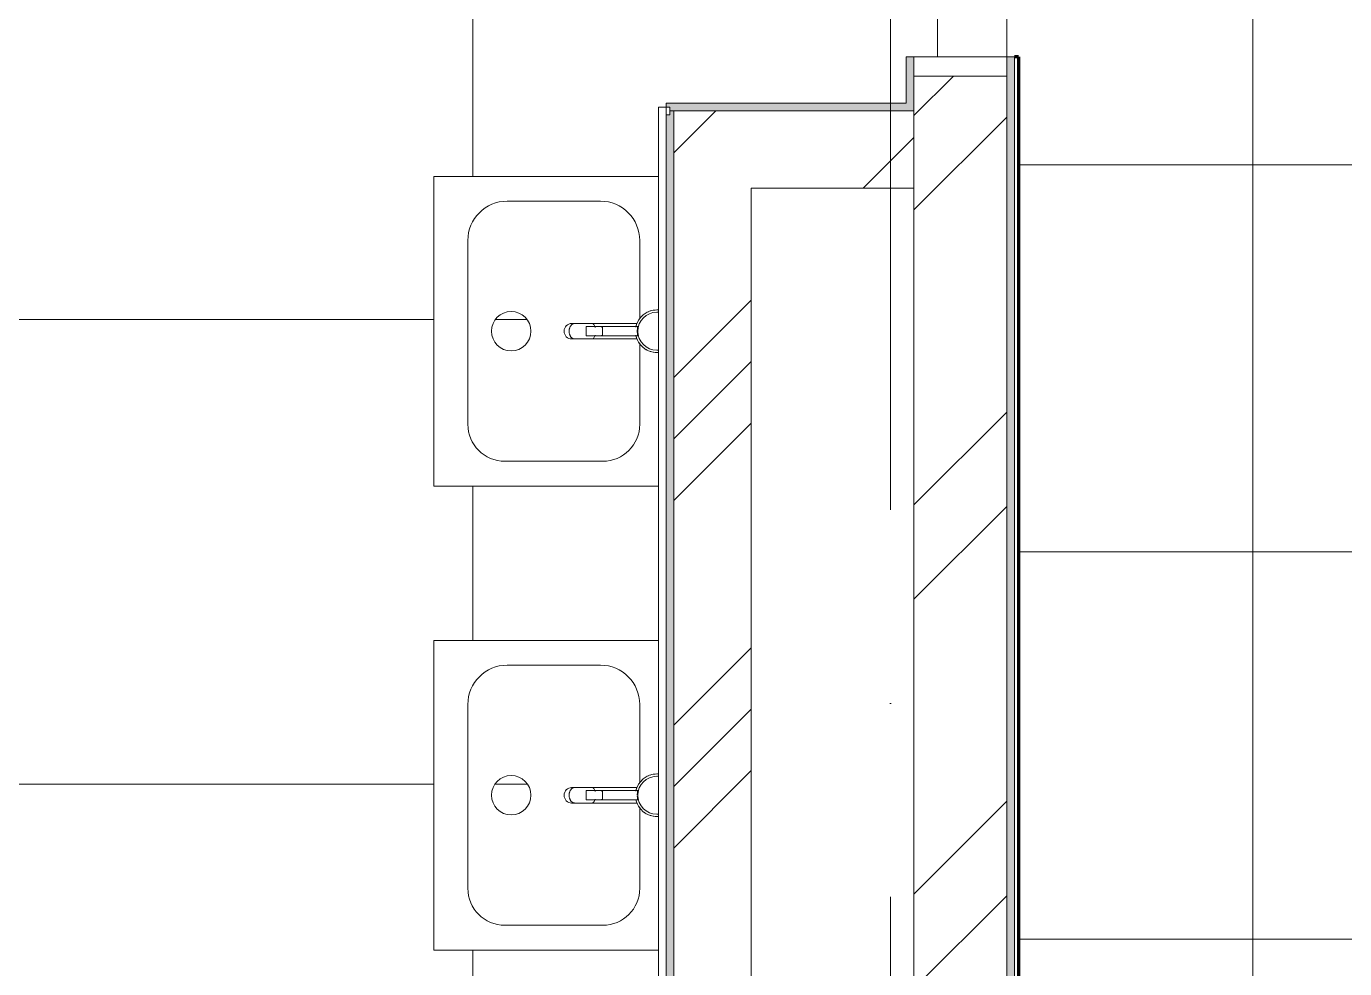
# Model space of a CAD drawing. Header units: millimetres. Extents: x 97 to 215964, y -4577 to 60645.
# Drawn here: x 79932 to 81634, y 55837 to 57054 of the extents above; entities that cross this region are included whole.
import ezdxf

# ---------------------------------------------------------------- set-up
doc = ezdxf.new("R2010")
doc.units = ezdxf.units.MM
doc.linetypes.add('ADSK_Линия сетки', pattern=[2500, 2000, -250, 0, -250])
for name, color, linetype, lineweight in [('A-FLOR-____-OTLN', 192, 'Continuous', 9), ('A-FLOR-____-PATT', 8, 'Continuous', 9), ('A-WALL-____-MCUT', 113, 'Continuous', 9), ('A-WALL-____-PATT', 111, 'Continuous', 9), ('A-WALL-FNSH-MCUT', 113, 'Continuous', 9), ('I-WALL-____-OTLN', 2, 'Continuous', 9), ('P-SANR-FIXT-OTLN', 6, 'Continuous', 9), ('S-COLS-____-MCUT', 52, 'Continuous', 9), ('S-COLS-____-OTLN', 52, 'Continuous', 9), ('S-GRID-____-OTLN', 1, 'Continuous', 9)]:
    doc.layers.add(name, color=color, linetype=linetype, lineweight=lineweight)
pattern_1 = [(45, (0, 0), (-224.5064, 224.5064), []), (45, (79.38, 0), (0, 449.0128), []), (45, (-79.38, 0), (0, 449.0128), [])]

# ---------------------------------------------------------------- blocks, each defined once
blk = doc.blocks.new('0083_СОШ675_АР_R22_rvt-1-О_АИ_ПП_8_400_Целиком')
at = {"layer": 'A-WALL-____-PATT', "lineweight": 5}
h = blk.add_hatch(dxfattribs=at)
h.set_pattern_fill('FP_7', color=10, style=0, pattern_type=2)
h.set_pattern_definition([(45, (0, 0), (-251.4472, 251.4472), []), (45, (0, 381), (-251.4472, 251.4472), [])])
h.paths.add_polyline_path([(22280, 54675), (22400, 54675), (22400, 56990), (22280, 56990), (22280, 54795)])
h.paths.add_polyline_path([(22400, 58090), (22400, 58375), (22280, 58375), (22280, 58090)])
h = blk.add_hatch(dxfattribs=at)
h.set_pattern_fill('FP_11', color=10, style=0, pattern_type=2)
h.set_pattern_definition(pattern_1)
h.paths.add_polyline_path([(22280, 56845), (22280, 56945), (21970, 56945), (21970, 56845), (22117.4, 56845)])
h = blk.add_hatch(dxfattribs=at)
h.set_pattern_fill('FP_11', color=10, style=0, pattern_type=2)
h.set_pattern_definition(pattern_1)
h.paths.add_polyline_path([(22070, 55295), (22070, 56845), (21970, 56845), (21970, 55295), (21980, 55295)])
at = {"layer": 'A-WALL-____-MCUT', "color": 50, "lineweight": 13}
for p, q in [((22280, 56990), (22280, 54795)), ((22400, 56990), (22280, 56990)), ((22400, 54675), (22400, 56990)), ((22280, 56945), (21970, 56945)), ((21970, 56945), (21970, 56845)), ((22280, 56845), (22280, 56945)), ((21970, 56845), (21970, 55295)), ((22070, 55295), (22070, 56845)), ((22070, 56845), (22280, 56845))]:
    blk.add_line(p, q, dxfattribs=at)
blk = doc.blocks.new('ВК_Рукомойник_ТТМ_РК-01_R20 - Рукомойник ТТМ РК-01 _групповой ум__-5869375-О_АИ_ПП_8_400_Целиком')
at = {"layer": 'P-SANR-FIXT-OTLN', "color": 170, "lineweight": 18}
for p, q in [((21950, 56860.4), (21660, 56860.4)), ((21660, 56860.4), (21660, 56460.4)), ((21754.8, 56828.4), (21875.2, 56828.4)), ((21704, 56540.2), (21704, 56777.6)), ((21926, 56777.6), (21926, 56676.3)), ((21926, 56644.5), (21926, 56540.2)), ((21878.2, 56492.4), (21751.8, 56492.4)), ((21660, 56460.4), (21950, 56460.4))]:
    blk.add_line(p, q, dxfattribs=at)
for centre, radius, start, end in [((21754.8, 56777.6), 50.8, 90, 180), ((21875.2, 56777.6), 50.8, 0, 90), ((21760, 56660.4), 25.4, 90, 270), ((21760, 56660.4), 25.4, 270, 90), ((21751.8, 56540.2), 47.8, 180, 270), ((21878.2, 56540.2), 47.8, 270, 0)]:
    blk.add_arc(centre, radius, start, end, dxfattribs=at)
blk = doc.blocks.new('xxx_Смеситель_Для рукомойника_R20 - Однорукояточный-3466164-О_АИ_ПП_8_400_Целиком')
at = {"layer": 'P-SANR-FIXT-OTLN', "color": 170, "lineweight": 18}
for p, q in [((21841.9, 56670.4), (21838, 56670.4)), ((21864.6, 56670.4), (21841.9, 56670.4)), ((21877.7, 56666.4), (21857, 56666.4)), ((21857, 56665.4), (21857, 56666.4)), ((21857, 56666.4), (21857, 56665.4)), ((21857, 56655.4), (21857, 56665.4)), ((21922.8, 56670.4), (21864.6, 56670.4)), ((21923.4, 56666.4), (21877.7, 56666.4)), ((21877.8, 56665.4), (21877.8, 56655.4)), ((21838, 56650.4), (21841.9, 56650.4)), ((21841.9, 56650.4), (21864.6, 56650.4)), ((21857, 56655.4), (21857, 56654.4)), ((21857, 56654.4), (21857, 56655.4)), ((21857, 56654.4), (21877.7, 56654.4)), ((21864.6, 56650.4), (21922.8, 56650.4)), ((21877.7, 56654.4), (21923.4, 56654.4))]:
    blk.add_line(p, q, dxfattribs=at)
for radius, start, end in [(27.5, 90, 168.9224), (27.5, 135, 168.0233), (24.5, 90, 270), (27.5, 113.3122, 126.6881), (27.5, 90, 108.0231), (27.5, 85.7851, 90), (27.5, 85.7472, 90), (24.5, 85.0003, 90), (24.5, 165, 169.7702), (24.5, 165, 169.7702), (27.5, 191.0769, 270), (27.5, 191.9774, 225), (24.5, 190.2298, 195), (24.5, 190.2298, 195), (27.5, 233.3128, 246.6887), (27.5, 251.9777, 270), (24.5, 270, 274.9997), (27.5, 270, 274.2149), (27.5, 270, 274.253)]:
    blk.add_arc((21948, 56660.4), radius, start, end, dxfattribs=at)
for start_param, end_param in [(0, 1.570796), (1.570796, 3.141593)]:
    blk.add_ellipse((21838, 56660.4), major_axis=(0, 10), ratio=0.965926, start_param=start_param, end_param=end_param, dxfattribs=at)
for points, knots in [([(21834.8, 56660.4), (21834.8, 56661.3), (21834.9, 56662.6), (21835.3, 56664.2), (21835.7, 56665.4), (21836.2, 56666.3), (21836.6, 56667), (21837, 56667.6), (21837.6, 56668.4), (21838.2, 56669), (21838.8, 56669.4), (21839.2, 56669.7), (21839.6, 56669.9), (21840.1, 56670.1), (21840.5, 56670.2), (21841, 56670.3), (21841.4, 56670.4), (21841.7, 56670.4), (21841.9, 56670.4)], [0, 0, 0, 0, 0.0833333, 0.125, 0.1666667, 0.2083333, 0.2291667, 0.25, 0.2916667, 0.3333333, 0.3541667, 0.375, 0.3958333, 0.4166667, 0.4375, 0.4583333, 0.4791667, 0.5, 0.5, 0.5, 0.5]), ([(21841.9, 56650.4), (21841.7, 56650.4), (21841.4, 56650.4), (21841, 56650.5), (21840.5, 56650.6), (21840.1, 56650.7), (21839.6, 56650.9), (21839.2, 56651.2), (21838.8, 56651.4), (21838.3, 56651.7), (21837.9, 56652.1), (21837.4, 56652.6), (21837, 56653.2), (21836.6, 56653.8), (21836.2, 56654.5), (21835.7, 56655.4), (21835.3, 56656.6), (21834.9, 56658.2), (21834.8, 56659.5), (21834.8, 56660.4)], [0.5, 0.5, 0.5, 0.5, 0.5208333, 0.5416667, 0.5625, 0.5833333, 0.6041667, 0.625, 0.6458333, 0.6666667, 0.6875, 0.7083333, 0.75, 0.7708333, 0.7916667, 0.8333333, 0.875, 0.9166667, 1, 1, 1, 1]), ([(21868.3, 56665.4), (21867.9, 56666.9), (21867.1, 56668.8), (21865.7, 56670.2), (21865, 56670.4), (21864.6, 56670.4)], [0.1666667, 0.1666667, 0.1666667, 0.1666667, 0.3333333, 0.4166667, 0.5, 0.5, 0.5, 0.5]), ([(21877.3, 56666.4), (21877.3, 56666.4), (21877.3, 56666.4), (21877.3, 56666.3), (21877.2, 56666.1), (21877.2, 56665.8), (21877.2, 56665.6), (21877.2, 56665.4)], [0, 0, 0, 0, 0.166667, 0.333333, 0.5, 0.666667, 1, 1, 1, 1]), ([(21924.4, 56667.1), (21924.4, 56667), (21924.4, 56666.9), (21924.3, 56666.5), (21924.1, 56665.9), (21924, 56665.3), (21923.9, 56664.9)], [0.77430556, 0.77430556, 0.77430556, 0.77430556, 0.78298611, 0.79166667, 0.82638889, 0.86111111, 0.86111111, 0.86111111, 0.86111111]), ([(21877.7, 56654.4), (21877.7, 56654.4), (21877.8, 56654.4), (21877.8, 56654.5), (21877.8, 56654.7), (21877.8, 56655), (21877.8, 56655.2), (21877.8, 56655.4)], [0, 0, 0, 0, 0.166667, 0.333333, 0.5, 0.666667, 1, 1, 1, 1]), ([(21923.9, 56655.9), (21924, 56655.6), (21924.1, 56655.1), (21924.2, 56654.6), (21924.3, 56654.1), (21924.4, 56653.9), (21924.4, 56653.8)], [0.13888889, 0.13888889, 0.13888889, 0.13888889, 0.16666667, 0.19444444, 0.20833333, 0.22222222, 0.22222222, 0.22222222, 0.22222222])]:
    blk.add_open_spline(points, degree=3, knots=knots, dxfattribs=at)
for points in [[(21877.8, 56665.4), (21877.8, 56665.6), (21877.8, 56665.9), (21877.8, 56666.3), (21877.8, 56666.4), (21877.7, 56666.4)], [(21923.3, 56665.4), (21923, 56663.7), (21922.6, 56660.4), (21923, 56657.1), (21923.3, 56655.4)], [(21922.9, 56666.3), (21922.9, 56666.3), (21923, 56666.4), (21923, 56666.4), (21923, 56666.4)], [(21923.4, 56666.4), (21923.4, 56666.4), (21923.4, 56666.3), (21923.4, 56666.1), (21923.4, 56665.9), (21923.3, 56665.7), (21923.3, 56665.5), (21923.3, 56665.4)], [(21864.6, 56650.4), (21865, 56650.4), (21865.7, 56650.6), (21866.8, 56651.7), (21867.7, 56653.3), (21868.1, 56654.7), (21868.3, 56655.4)], [(21877.2, 56655.4), (21877.2, 56655.2), (21877.2, 56654.9), (21877.3, 56654.5), (21877.3, 56654.4), (21877.3, 56654.4)], [(21923, 56654.4), (21923, 56654.4), (21923, 56654.4), (21923, 56654.5)], [(21923.3, 56655.4), (21923.3, 56655.3), (21923.3, 56655.1), (21923.4, 56654.9), (21923.4, 56654.7), (21923.4, 56654.5), (21923.4, 56654.5), (21923.4, 56654.4)]]:
    blk.add_open_spline(points, degree=3, dxfattribs=at)
blk = doc.blocks.new('xxx_Смеситель_Для рукомойника_R20 - Однорукояточный-V157-О_АИ_ПП_8_400_Целиком')
at = {"layer": 'P-SANR-FIXT-OTLN', "color": 170, "lineweight": 18}
for p, q in [((21841.9, 56071), (21838, 56071)), ((21864.6, 56071), (21841.9, 56071)), ((21877.7, 56067), (21857, 56067)), ((21857, 56066), (21857, 56067)), ((21857, 56067), (21857, 56066)), ((21857, 56056), (21857, 56066)), ((21922.8, 56071), (21864.6, 56071)), ((21923.4, 56067), (21877.7, 56067)), ((21877.8, 56066), (21877.8, 56056)), ((21838, 56051), (21841.9, 56051)), ((21841.9, 56051), (21864.6, 56051)), ((21857, 56056), (21857, 56055)), ((21857, 56055), (21857, 56056)), ((21857, 56055), (21877.7, 56055)), ((21864.6, 56051), (21922.8, 56051)), ((21877.7, 56055), (21923.4, 56055))]:
    blk.add_line(p, q, dxfattribs=at)
for radius, start, end in [(27.5, 90, 168.9224), (27.5, 135, 168.0233), (24.5, 90, 270), (27.5, 113.3122, 126.6881), (27.5, 90, 108.0231), (27.5, 85.7851, 90), (27.5, 85.7472, 90), (24.5, 85.0003, 90), (24.5, 165, 169.7702), (24.5, 165, 169.7702), (27.5, 191.0769, 270), (27.5, 191.9774, 225), (24.5, 190.2298, 195), (24.5, 190.2298, 195), (27.5, 233.3128, 246.6887), (27.5, 251.9777, 270), (24.5, 270, 274.9997), (27.5, 270, 274.2149), (27.5, 270, 274.253)]:
    blk.add_arc((21948, 56061), radius, start, end, dxfattribs=at)
for start_param, end_param in [(0, 1.570796), (1.570796, 3.141593)]:
    blk.add_ellipse((21838, 56061), major_axis=(0, 10), ratio=0.965926, start_param=start_param, end_param=end_param, dxfattribs=at)
for points, knots in [([(21834.8, 56061), (21834.8, 56061.9), (21834.9, 56063.2), (21835.3, 56064.9), (21835.7, 56066), (21836.2, 56067), (21836.6, 56067.6), (21837, 56068.3), (21837.6, 56069), (21838.2, 56069.6), (21838.8, 56070), (21839.2, 56070.3), (21839.6, 56070.5), (21840.1, 56070.7), (21840.5, 56070.8), (21841, 56071), (21841.4, 56071), (21841.7, 56071), (21841.9, 56071)], [0, 0, 0, 0, 0.0833333, 0.125, 0.1666667, 0.2083333, 0.2291667, 0.25, 0.2916667, 0.3333333, 0.3541667, 0.375, 0.3958333, 0.4166667, 0.4375, 0.4583333, 0.4791667, 0.5, 0.5, 0.5, 0.5]), ([(21868.3, 56066), (21867.9, 56067.5), (21867.1, 56069.5), (21865.7, 56070.8), (21865, 56071), (21864.6, 56071)], [0.1666667, 0.1666667, 0.1666667, 0.1666667, 0.3333333, 0.4166667, 0.5, 0.5, 0.5, 0.5]), ([(21877.3, 56067), (21877.3, 56067), (21877.3, 56067), (21877.3, 56066.9), (21877.2, 56066.8), (21877.2, 56066.5), (21877.2, 56066.2), (21877.2, 56066)], [0, 0, 0, 0, 0.166667, 0.333333, 0.5, 0.666667, 1, 1, 1, 1]), ([(21924.4, 56067.7), (21924.4, 56067.6), (21924.4, 56067.5), (21924.3, 56067.1), (21924.1, 56066.5), (21924, 56065.9), (21923.9, 56065.6)], [0.77430556, 0.77430556, 0.77430556, 0.77430556, 0.78298611, 0.79166667, 0.82638889, 0.86111111, 0.86111111, 0.86111111, 0.86111111]), ([(21841.9, 56051), (21841.7, 56051), (21841.4, 56051), (21841, 56051.1), (21840.5, 56051.2), (21840.1, 56051.4), (21839.6, 56051.6), (21839.2, 56051.8), (21838.8, 56052.1), (21838.3, 56052.4), (21837.9, 56052.7), (21837.4, 56053.2), (21837, 56053.8), (21836.6, 56054.4), (21836.2, 56055.1), (21835.7, 56056), (21835.3, 56057.2), (21834.9, 56058.9), (21834.8, 56060.2), (21834.8, 56061)], [0.5, 0.5, 0.5, 0.5, 0.5208333, 0.5416667, 0.5625, 0.5833333, 0.6041667, 0.625, 0.6458333, 0.6666667, 0.6875, 0.7083333, 0.75, 0.7708333, 0.7916667, 0.8333333, 0.875, 0.9166667, 1, 1, 1, 1]), ([(21877.7, 56055), (21877.7, 56055), (21877.8, 56055.1), (21877.8, 56055.2), (21877.8, 56055.3), (21877.8, 56055.6), (21877.8, 56055.9), (21877.8, 56056)], [0, 0, 0, 0, 0.166667, 0.333333, 0.5, 0.666667, 1, 1, 1, 1]), ([(21923.9, 56056.5), (21924, 56056.3), (21924.1, 56055.8), (21924.2, 56055.2), (21924.3, 56054.8), (21924.4, 56054.5), (21924.4, 56054.4)], [0.13888889, 0.13888889, 0.13888889, 0.13888889, 0.16666667, 0.19444444, 0.20833333, 0.22222222, 0.22222222, 0.22222222, 0.22222222])]:
    blk.add_open_spline(points, degree=3, knots=knots, dxfattribs=at)
for points in [[(21877.8, 56066), (21877.8, 56066.2), (21877.8, 56066.6), (21877.8, 56066.9), (21877.8, 56067), (21877.7, 56067)], [(21923.3, 56066), (21923, 56064.4), (21922.8, 56062.7), (21922.8, 56061)], [(21922.9, 56066.9), (21922.9, 56067), (21923, 56067), (21923, 56067), (21923, 56067)], [(21923.4, 56067), (21923.4, 56067), (21923.4, 56066.9), (21923.4, 56066.7), (21923.4, 56066.5), (21923.3, 56066.3), (21923.3, 56066.1), (21923.3, 56066)], [(21864.6, 56051), (21865, 56051), (21865.7, 56051.3), (21866.8, 56052.3), (21867.7, 56053.9), (21868.1, 56055.3), (21868.3, 56056)], [(21877.2, 56056), (21877.2, 56055.9), (21877.2, 56055.5), (21877.3, 56055.1), (21877.3, 56055), (21877.3, 56055)], [(21922.8, 56059.9), (21922.9, 56058.6), (21923, 56057.3), (21923.3, 56056)], [(21923, 56055), (21923, 56055), (21923, 56055.1), (21923, 56055.1)], [(21923.3, 56056), (21923.3, 56055.9), (21923.3, 56055.8), (21923.4, 56055.5), (21923.4, 56055.3), (21923.4, 56055.2), (21923.4, 56055.1), (21923.4, 56055.1)]]:
    blk.add_open_spline(points, degree=3, dxfattribs=at)
blk = doc.blocks.new('0083_СОШ675_ВК_R22_rvt-1-О_АИ_ПП_8_400_Целиком')
at = {"layer": 'P-SANR-FIXT-OTLN', "color": 170, "lineweight": 18}
for name, p in [('ВК_Рукомойник_ТТМ_РК-01_R20 - Рукомойник ТТМ РК-01 _групповой ум__-5869375-О_АИ_ПП_8_400_Целиком', (0, 0)), ('xxx_Смеситель_Для рукомойника_R20 - Однорукояточный-3466164-О_АИ_ПП_8_400_Целиком', (0, 0)), ('ВК_Рукомойник_ТТМ_РК-01_R20 - Рукомойник ТТМ РК-01 _групповой ум__-5869375-О_АИ_ПП_8_400_Целиком', (0, -599.4)), ('xxx_Смеситель_Для рукомойника_R20 - Однорукояточный-V157-О_АИ_ПП_8_400_Целиком', (0, 0))]:
    blk.add_blockref(name, p, dxfattribs=at)
blk = doc.blocks.new('BSC_Колонна _Прямоугольная - ПР-1_Профиль торцевой для плитки-V207-О_АИ_ПП_8_400_Целиком')
at = {"layer": 'S-COLS-____-MCUT'}
for p, q in [((5, 5), (0, 5)), ((5, -5), (5, 5)), ((0, -5), (5, -5))]:
    blk.add_line(p, q, dxfattribs=at)

msp = doc.modelspace()

# ---------------------------------------------------------------- hatches: boundary and pattern name
at = {"layer": 'A-FLOR-____-PATT'}
h = msp.add_hatch(dxfattribs=at)
h.set_pattern_fill('FP_159', color=256, style=0, pattern_type=2)
h.set_pattern_definition([(90, (78107.9, 56675), (-600, 4e-14), []), (180, (78107.9, 56675), (7e-14, -600), [])])
h.paths.add_polyline_path([(80767.865903, 54795.000586), (80767.886452, 54795.000586), (80767.865903, 54795.00936)])
h.paths.add_polyline_path([(79887.865903, 54805.000586), (80747.887824, 54805.000586), (80747.887824, 54840.435585), (80746.195374, 54840.435585), (80729.484896, 54863.435585), (80712.887824, 54863.41477), (80712.887824, 54858.435585), (80677.887824, 54859.014846), (80677.38852, 54863.364542), (80642.746659, 54858.435585), (80642.746659, 54892.435585), (80677.887824, 54887.4564), (80676.887824, 54942.435585), (80487.887824, 54943.507382), (80484.959621, 54946.435585), (80484.57408, 54950.382475), (80486.807889, 54955.677607), (80487.887824, 54957.363788), (80491.887824, 54958.435585), (80493.897443, 54958.435585), (80495.907062, 54958.435585), (80677.887824, 54959.072824), (80677.74153, 55013.41477), (80642.746659, 55008.435585), (80642.746659, 55042.435585), (80677.887824, 55037.4564), (80677.887824, 55042.435585), (80712.887824, 55041.856324), (80712.887824, 55037.435585), (80729.484896, 55037.435585), (80746.195374, 55060.435585), (80747.887824, 55060.435585), (80747.887824, 55260.410446), (80439.887824, 55260.410446), (80439.887824, 55660.410446), (80747.887824, 55660.410446), (80747.887824, 55861.034783), (80457.887824, 55861.034783), (80457.887824, 56261.034783), (80747.887824, 56261.034783), (80747.887824, 56460.410446), (80457.887824, 56460.410446), (80457.887824, 56860.410446), (80747.887824, 56860.410446), (80747.887824, 56950.000586), (80757.865903, 56950.000586), (80757.887824, 56955.000586), (81067.865903, 56955.000586), (81067.865903, 57014.999414), (81077.865903, 57014.994464), (81077.887824, 57014.999414), (81197.887824, 57014.999414), (81197.865903, 58064.999414), (81077.887824, 58064.999414), (81077.865903, 58064.999414), (81067.865903, 58064.999414), (81067.865903, 58150.000586), (80707.843981, 58150.000586), (80707.843981, 58365), (75127.865903, 58364.700131), (75128.745689, 58120.826678), (75136.758458, 58125.608319), (75137.711443, 58126.003059), (75147.887824, 58126.684542), (75258.387544, 58125.869128), (75264.697313, 58122.616581), (75268.819863, 58118.494031), (75271.811601, 58112.813909), (75272.206341, 58111.860923), (75272.887824, 58101.684542), (75272.887824, 58049.116975), (75325.494102, 58061.405299), (75391.756851, 58076.405299), (75484.777754, 58088.204478), (75565.997895, 58091.275094), (75609.475252, 58085.551191), (75652.887824, 58067.569115), (75690.167045, 58038.963763), (75718.772397, 58001.684542), (75730.745154, 57974.597685), (75737.265586, 57954.389685), (75742.433742, 57908.235448), (75736.754473, 57865.097114), (75730.644721, 57848.7714), (75718.460846, 57821.278521), (75690.107361, 57784.359525), (75652.887824, 57755.79997), (75605.592967, 57737.306781), (75562.887824, 57731.684542), (75476.981967, 57735.511936), (75382.703579, 57749.013189), (75272.887824, 57774.25211), (75272.072409, 57711.184823), (75268.819863, 57704.875054), (75264.697313, 57700.752504), (75259.01719, 57697.760765), (75255.414008, 57697.017121), (75247.887824, 57696.684542), (75137.388104, 57697.499957), (75131.078336, 57700.752504), (75127.865903, 57702.542407), (75128.301974, 55185.000586), (77608.607345, 55185.862454), (77604.245122, 55189.977542), (77451.788272, 55189.977542), (77451.788272, 55201.977542), (77490.66769, 55201.977542), (77491.025742, 55394.201659), (77495.650215, 55470.237554), (77497.55602, 55477.574908), (77499.07942, 55479.977542), (77763.381163, 55479.977542), (77766.055526, 55474.269989), (77766.810368, 55470.237554), (77771.471317, 55392.324421), (77771.880195, 55317.091099), (77771.881833, 55201.977542), (77810.67231, 55201.977542), (77810.67231, 55189.977542), (77657.261665, 55189.243483), (77654.772599, 55185.000586), (78244.494906, 55185.328497), (78242.446741, 55187.215964), (78089.989891, 55187.215964), (78089.989891, 55199.215964), (78128.869308, 55199.215964), (78129.22736, 55391.440081), (78133.851833, 55467.475976), (78135.757639, 55474.81333), (78137.281038, 55477.215964), (78401.582782, 55477.215964), (78404.257144, 55471.508411), (78405.011987, 55467.475976), (78409.672935, 55389.562843), (78410.083895, 55316.43697), (78410.083452, 55199.215964), (78448.873929, 55199.215964), (78448.873929, 55187.215964), (78295.463283, 55186.481905), (78294.286298, 55185.000586), (78884.494906, 55185.328497), (78882.446741, 55187.215964), (78729.989891, 55187.215964), (78729.989891, 55199.215964), (78768.869308, 55199.215964), (78769.22736, 55391.440081), (78773.851833, 55467.475976), (78775.757639, 55474.81333), (78777.281038, 55477.215964), (79041.582782, 55477.215964), (79044.257144, 55471.508411), (79045.011987, 55467.475976), (79049.672935, 55389.562843), (79050.083895, 55316.43697), (79050.083452, 55199.215964), (79088.873929, 55199.215964), (79088.873929, 55187.215964), (78935.463283, 55186.481905), (78934.286298, 55185.000586), (79887.865903, 55185.000586), (79887.865903, 54838.611208)])
h.paths.add_polyline_path([(80712.887824, 54887.435585), (80729.484896, 54887.435585), (80746.195374, 54910.435585), (80747.887824, 54910.435585), (80747.887824, 54990.435585), (80746.195374, 54990.435585), (80729.484896, 55013.435585), (80712.887824, 55013.435585), (80712.887824, 54892.935585)])
h.paths.add_polyline_path([(78409.994512, 55199.215964), (78410.080828, 55199.215964), (78409.989615, 55201.611025)])
h.paths.add_polyline_path([(77771.792893, 55201.977542), (77771.879209, 55201.977542), (77771.787996, 55204.372603)])
h.paths.add_polyline_path([(80539.887824, 55435.010446), (80550.908471, 55437.525837), (80559.746344, 55444.573805), (80564.650993, 55454.758414), (80564.650993, 55466.062478), (80559.746344, 55476.247087), (80550.908471, 55483.295055), (80539.887824, 55485.810446), (80528.867177, 55483.295055), (80520.029305, 55476.247087), (80515.124655, 55466.062478), (80515.124655, 55454.758414), (80520.029305, 55444.573805), (80528.867177, 55437.525837), (80531.687824, 55436.882043)])
h.paths.add_polyline_path([(75190.887824, 55507.740031), (75147.388104, 55508.555446), (75141.078336, 55511.807993), (75136.955786, 55515.930543), (75133.964047, 55521.610665), (75133.569308, 55522.56365), (75132.887824, 55532.740031), (75133.703239, 55923.239751), (75136.955786, 55929.54952), (75141.078336, 55933.67207), (75146.758458, 55936.663808), (75147.711443, 55937.058548), (75157.887824, 55937.740031), (75268.387544, 55936.924617), (75274.697313, 55933.67207), (75278.819863, 55929.54952), (75281.811601, 55923.869398), (75282.206341, 55922.916412), (75282.887824, 55912.740031), (75282.887824, 55860.172464), (75335.494102, 55872.460788), (75401.756851, 55887.460788), (75494.777754, 55899.259966), (75575.997895, 55902.330583), (75619.475252, 55896.60668), (75662.887824, 55878.624604), (75700.167045, 55850.019252), (75728.772397, 55812.740031), (75740.745154, 55785.653174), (75747.265586, 55765.445174), (75752.433742, 55719.290937), (75746.754473, 55676.152603), (75740.644721, 55659.826889), (75727.073957, 55630.526582), (75700.167045, 55595.460811), (75662.887824, 55566.855459), (75615.592967, 55548.36227), (75569.853974, 55542.8752), (75486.981967, 55546.567425), (75392.703579, 55560.068678), (75282.887824, 55585.307599), (75282.072409, 55522.240312), (75278.819863, 55515.930543), (75274.697313, 55511.807993), (75269.01719, 55508.816254), (75268.064205, 55508.421515), (75255.414008, 55507.740031), (75191.296714, 55507.740031)])
h.paths.add_polyline_path([(80557.887824, 56035.634783), (80568.908471, 56038.150174), (80577.746344, 56045.198142), (80582.650993, 56055.382752), (80582.650993, 56066.686815), (80577.746344, 56076.871424), (80568.908471, 56083.919393), (80557.887824, 56086.434783), (80546.867177, 56083.919393), (80538.029305, 56076.871424), (80533.124655, 56066.686815), (80533.124655, 56055.382752), (80538.029305, 56045.198142), (80546.867177, 56038.150174), (80549.687824, 56037.50638)])
h.paths.add_polyline_path([(75255.414008, 56574.852995), (75147.388104, 56575.66841), (75141.078336, 56578.920957), (75136.955786, 56583.043507), (75133.964047, 56588.723629), (75133.569308, 56589.676615), (75132.887824, 56599.852995), (75133.703239, 56990.352715), (75136.955786, 56996.662484), (75141.078336, 57000.785034), (75146.758458, 57003.776773), (75147.711443, 57004.171512), (75157.887824, 57004.852995), (75268.387544, 57004.037581), (75274.697313, 57000.785034), (75278.819863, 56996.662484), (75281.811601, 56990.982362), (75282.206341, 56990.029376), (75282.887824, 56979.852995), (75282.887824, 56927.285428), (75352.887824, 56943.511195), (75401.756851, 56954.573752), (75494.777754, 56966.372931), (75575.997895, 56969.443547), (75619.475252, 56963.719644), (75662.887824, 56945.737568), (75700.167045, 56917.132216), (75728.772397, 56879.852995), (75740.745154, 56852.766138), (75747.265586, 56832.558138), (75752.433742, 56786.403901), (75746.754473, 56743.265567), (75740.644721, 56726.939853), (75728.460846, 56699.446974), (75700.167045, 56662.573775), (75662.887824, 56633.968423), (75615.592967, 56615.475234), (75569.853974, 56609.988164), (75486.981967, 56613.680389), (75392.703579, 56627.181642), (75282.887824, 56652.420563), (75282.072409, 56589.353276), (75278.819863, 56583.043507), (75274.697313, 56578.920957), (75269.01719, 56575.929218), (75268.064205, 56575.534479), (75257.887824, 56574.852995)])
h.paths.add_polyline_path([(80557.887824, 56635.010446), (80568.908471, 56637.525837), (80577.746344, 56644.573805), (80582.650993, 56654.758414), (80582.650993, 56666.062478), (80577.746344, 56676.247087), (80568.908471, 56683.295055), (80557.887824, 56685.810446), (80546.867177, 56683.295055), (80538.029305, 56676.247087), (80533.124655, 56666.062478), (80533.124655, 56654.758414), (80538.029305, 56644.573805), (80546.867177, 56637.525837), (80549.687824, 56636.882043)])
h.paths.add_polyline_path([(76723.926742, 56717.260404), (76723.926742, 56917.260404), (76923.926742, 56917.260404), (76923.926742, 56717.260404)])
h = msp.add_hatch(dxfattribs=at)
h.set_pattern_fill('FP_198', color=256, style=0, pattern_type=2)
h.set_pattern_definition([(0, (75015.37, 54875), (0, 500), []), (90, (75015.37, 54875), (-500, 3e-14), [])])
h.paths.add_polyline_path([(67497.865903, 54675.000586), (67497.865903, 54874.998278), (65857.887824, 54874.997327), (65857.887824, 54675)])
h.paths.add_polyline_path([(58997.877039, 51374.999414), (61497.865903, 51375), (61497.865903, 51390), (73547.909746, 51390), (73547.909746, 51375), (76047.909746, 51374.999414), (76047.909746, 51390), (76847.887824, 51390), (76847.887824, 51375), (79347.887824, 51374.999414), (79347.887824, 51390), (85947.887824, 51390), (85947.887824, 51375), (88447.887824, 51375), (88447.887824, 51390), (91217.865903, 51390), (91217.865903, 51674.999707), (91232.865903, 51674.999707), (91232.865903, 54374.999707), (91217.865903, 54374.999707), (91217.865903, 54660.000586), (87567.865903, 54660.267855), (87567.865903, 54675.000586), (87572.865903, 54675.000586), (87572.727233, 54875), (86072.887824, 54875), (86072.865903, 54675), (86067.865903, 54675), (86067.865903, 54660.000586), (83722.865903, 54660.000586), (83722.865903, 54665.000586), (83712.865903, 54665.000586), (83712.865903, 54675.000586), (83707.865903, 54675), (83707.865903, 57260), (82952.865903, 57260), (82952.865903, 57265), (82942.865903, 57265), (82942.865903, 57274.999414), (82937.865903, 57274.999414), (82937.865903, 58360), (81472.865903, 58360), (81472.865903, 58199.999414), (81454.865903, 58199.999414), (81454.865903, 58160.000586), (81449.865903, 58160.000586), (81449.865903, 58150.000586), (81439.865903, 58150.000586), (81439.865903, 58145.000586), (81212.865903, 58145.000586), (81212.865903, 58064.999414), (81197.887824, 58064.999414), (81197.887824, 57014.999414), (81212.865903, 57014.999414), (81212.865903, 54675), (81207.865903, 54675), (81207.865903, 54665.000586), (81197.865903, 54665.000586), (81196.736835, 54660.000586), (77670.156824, 54660.000586), (77670.156824, 54655.000586), (77168.506824, 54655.000586), (77168.506824, 54660.000586), (74557.887824, 54660.000586), (74557.887824, 54675), (74547.903648, 54675), (74547.903648, 54795), (73507.887824, 54793.858951), (73507.887824, 54660.000586), (72397.903648, 54660.000586), (72397.347315, 54665.000586), (72387.903648, 54665.000586), (72387.903648, 54675), (72382.903648, 54675), (72382.903648, 58274.820414), (72127.634255, 58274.820414), (72127.634255, 58360.000586), (68167.882899, 58360.000586), (68167.882899, 58274.820414), (67912.865903, 58274.820414), (67912.865903, 54675), (67907.865903, 54675), (67907.865903, 54665.000586), (67897.865903, 54665.000586), (67897.865903, 54660.000586), (67497.887824, 54660.000586), (67497.861097, 54675.000586), (65857.887824, 54675), (65857.887824, 54660.000586), (58897.865903, 54660.000586), (58897.865903, 54389.998828), (58812.865903, 54389.998828), (58812.865903, 51625.272332), (58897.865903, 51625.272332), (58897.865903, 51390), (58997.865903, 51390), (58997.865903, 51375)])
h.paths.add_polyline_path([(62072.865903, 51374.999414), (62072.858467, 51375), (62048.935421, 51374.999414)])
h.paths.add_polyline_path([(63827.596882, 51374.999414), (63827.593201, 51375), (63707.596601, 51375)])
h.paths.add_polyline_path([(77430.135801, 54335.471708), (77435.222154, 54336.294976), (77429.272738, 54336.033665)])
h.paths.add_polyline_path([(77273.859773, 54485.215954), (77273.635801, 54492.477542), (77273.221587, 54492.477542), (77273.4413, 54489.977542)])
h.paths.add_polyline_path([(77587.050015, 54492.477542), (77585.635801, 54492.477542), (77586.828614, 54489.977542)])
h.paths.add_polyline_path([(77450.440711, 54336.790443), (77450.258982, 54337.478492), (77450.258982, 54336.796702)])
h.paths.add_polyline_path([(77430.135801, 54335.471708), (77404.811487, 54337.655731), (77387.175338, 54341.54585), (77363.928848, 54350.095785), (77344.334525, 54361.111481), (77327.362527, 54374.705094), (77307.824774, 54393.658277), (77301.646812, 54403.413831), (77289.14902, 54424.103452), (77276.792628, 54462.292771), (77273.975924, 54478.461488), (77272.635801, 54608.303456), (77273.635801, 54654.977542), (77587.635801, 54653.977542), (77587.010868, 54482.669965), (77580.558337, 54448.74092), (77578.729019, 54441.887602), (77573.294833, 54428.727542), (77566.01572, 54414.727542), (77557.597718, 54400.529333), (77552.446828, 54394.560594), (77546.268867, 54386.734718), (77538.719585, 54379.497471), (77532.039629, 54373.004497), (77523.0402, 54366.296943), (77515.937077, 54360.991355), (77505.832609, 54355.289784), (77495.57831, 54349.684638), (77486.181688, 54345.473086), (77485.365193, 54346.159705), (77460.320572, 54338.509404), (77440.197391, 54335.888761), (77431.462427, 54335.526697)])
h.paths.add_polyline_path([(77389.662411, 54340.761056), (77391.929981, 54340.874159), (77389.662411, 54342.294384), (77386.371493, 54342.276076), (77389.474143, 54340.847728)])
h.paths.add_polyline_path([(77462.397563, 54374.126093), (77473.431297, 54377.404099), (77464.032543, 54374.711079)])
h.paths.add_polyline_path([(77364.170136, 54388.846654), (77360.920678, 54391.910018), (77363.381013, 54389.43687)])
h.paths.add_polyline_path([(77334.408219, 54417.099697), (77323.505902, 54438.284871), (77316.009019, 54450.538922), (77324.622803, 54431.232582), (77330.463587, 54422.862044), (77333.7616, 54418.044282)])
h.paths.add_polyline_path([(77333.053762, 54419.443312), (77324.047689, 54433.548522), (77317.156322, 54448.93031), (77318.029386, 54448.93031), (77332.661396, 54420.213373)])
h.paths.add_polyline_path([(77530.581242, 54422.862044), (77540.001397, 54440.063502), (77534.518545, 54430.386823), (77530.952332, 54424.323981)])
h.paths.add_polyline_path([(77538.063723, 54435.674534), (77539.306435, 54436.169407), (77538.350527, 54436.113709)])
h.paths.add_polyline_path([(77544.564709, 54451.134162), (77544.488503, 54453.137186), (77544.799473, 54452.231181)])
h.paths.add_polyline_path([(77450.582501, 54460.53943), (77447.535801, 54459.839858), (77449.405958, 54459.989488)])
h.paths.add_polyline_path([(77448.532291, 54458.113886), (77460.496891, 54471.581052), (77453.904643, 54463.771943), (77449.262304, 54458.977542)])
h.paths.add_polyline_path([(77406.528666, 54464.194831), (77399.641864, 54473.907097), (77400.950598, 54470.796993), (77406.366959, 54464.386226)])
h.paths.add_polyline_path([(77430.135801, 54454.594235), (77439.048989, 54455.572843), (77433.90108, 54455.383619), (77422.235086, 54455.849076), (77414.087905, 54458.977542), (77421.51818, 54455.493646), (77428.219531, 54454.664079), (77429.321752, 54454.623905)])
h.paths.add_polyline_path([(77465.700608, 54489.977542), (77464.945256, 54490.012829), (77464.95702, 54493.561658)])
h.paths.add_polyline_path([(77460.629738, 54507.609083), (77460.629738, 54506.047987), (77460.680935, 54507.377542)])
h.paths.add_polyline_path([(77460.922729, 54472.176595), (77464.963385, 54484.493328), (77465.203389, 54493.676358), (77462.204425, 54507.609083), (77464.933223, 54493.676358), (77464.129591, 54480.398015), (77460.938741, 54472.224641)])
h.paths.add_polyline_path([(77409.689101, 54519.415654), (77412.735801, 54520.115226), (77409.907292, 54519.517641)])
h.paths.add_polyline_path([(77544.850392, 54527.896082), (77535.648799, 54548.722503), (77529.808015, 54557.09304), (77529.980673, 54555.051087), (77544.262583, 54528.955999)])
h.paths.add_polyline_path([(77455.171732, 54515.013473), (77443.282308, 54523.247927), (77432.052071, 54525.291005), (77421.928807, 54524.571465), (77426.370521, 54524.571465), (77438.036516, 54524.106008), (77446.183697, 54520.977542), (77455.088321, 54515.057069)])
h.paths.add_polyline_path([(77313.369965, 54521.444943), (77314.869338, 54523.914644), (77313.445349, 54521.682875)])
h.paths.add_polyline_path([(77544.262583, 54527.059581), (77531.479026, 54554.570289), (77541.863712, 54535.422629), (77544.020547, 54527.896082)])
h.paths.add_polyline_path([(77343.51522, 54576.598123), (77348.885554, 54580.422629), (77345.379194, 54578.0284)])
h.paths.add_polyline_path([(77357.537967, 54586.624205), (77351.820623, 54582.971082), (77356.895713, 54586.192763)])
h.paths.add_polyline_path([(77377.470978, 54598.705996), (77381.14273, 54599.843138), (77377.710198, 54598.803489)])
h.paths.add_polyline_path([(77475.816828, 54601.552235), (77465.119381, 54605.244005), (77473.339293, 54602.336689), (77475.580888, 54601.62694)])
h.paths.add_polyline_path([(77454.45864, 54608.234346), (77443.111565, 54610.76925), (77454.142963, 54608.303456)])
at = {"layer": 'A-WALL-____-PATT'}
h = msp.add_hatch(color=7, dxfattribs=at)
h.paths.add_polyline_path([(81077.865903, 56955.000586), (81077.865903, 57014.999414), (81067.865903, 57014.999414), (81067.865903, 56955.000586)])
h.paths.add_polyline_path([(81067.865903, 58064.999414), (81077.865903, 58064.999414), (81077.865903, 58150.000586), (81067.865903, 58150.000586)])
h = msp.add_hatch(color=7, dxfattribs=at)
h.paths.add_polyline_path([(81207.865903, 54675.000586), (81207.865903, 57014.999414), (81197.865903, 57014.999414), (81197.865903, 54675.000586)])
h.paths.add_polyline_path([(81207.865903, 58064.999414), (81207.865903, 58150.000586), (81197.865903, 58150.000586), (81197.865903, 58064.999414)])
for points in [[(80767.865903, 56945.000586), (81077.865903, 56945.000586), (81077.865903, 56955.000586), (80757.865903, 56955.000586), (80757.887824, 56950.000586), (80762.887824, 56949.978664), (80762.887824, 56945.000586)], [(80767.865903, 54805.000586), (80767.865903, 56945.000586), (80762.887824, 56945.000586), (80762.887824, 56940.000586), (80757.887824, 56940.000586), (80757.887824, 54805.000586)]]:
    msp.add_hatch(color=7, dxfattribs=at).paths.add_polyline_path(points)

# ---------------------------------------------------------------- linework, layer by layer
at = {"layer": 'A-FLOR-____-OTLN'}
for p, q in [((81197.887824, 57014.999414), (81197.887824, 58064.999414)), ((81077.887824, 57014.999414), (81197.865903, 57014.999414))]:
    msp.add_line(p, q, dxfattribs=at)
at = {"layer": 'A-WALL-____-MCUT', "color": 7}
for p, q in [((81197.865903, 57014.999414), (81197.865903, 54675.000586)), ((81207.865903, 57014.999414), (81197.865903, 57014.999414)), ((81207.865903, 54665.000586), (81207.865903, 57014.999414))]:
    msp.add_line(p, q, dxfattribs=at)
at = {"layer": 'A-WALL-____-MCUT'}
msp.add_line((80767.865903, 56945.000586), (80762.887824, 56945.000586), dxfattribs=at)
at = {"layer": 'A-WALL-FNSH-MCUT', "color": 7}
for p, q in [((81067.865903, 57014.999414), (81067.865903, 56955.000586)), ((81077.865903, 57014.999414), (81067.865903, 57014.999414)), ((81077.865903, 56945.000586), (81077.865903, 57014.999414)), ((81067.865903, 56955.000586), (80757.865903, 56955.000586)), ((80757.865903, 56955.000586), (80757.865903, 56950.000586)), ((80767.865903, 56945.000586), (81077.865903, 56945.000586)), ((80767.865903, 54795.000586), (80767.865903, 56945.000586))]:
    msp.add_line(p, q, dxfattribs=at)
at = {"layer": 'I-WALL-____-OTLN', "color": 5, "lineweight": 90}
for q in [(81207.865903, 57014.999414), (81212.865903, 54675.000586)]:
    msp.add_line((81212.865903, 57014.999414), q, dxfattribs=at)
at = {"layer": 'I-WALL-____-OTLN'}
for p, q in [((80747.887824, 54805.000586), (80747.887824, 56950.000586)), ((80747.887824, 56950.000586), (80757.887824, 56950.000586)), ((80757.887824, 56950.000586), (80757.887824, 54805.000586))]:
    msp.add_line(p, q, dxfattribs=at)
at = {"layer": 'S-GRID-____-OTLN', "linetype": 'ADSK_Линия сетки'}
msp.add_line((81047.887824, -3572.657751), (81047.887824, 60644.999414), dxfattribs=at)

# ---------------------------------------------------------------- block references
at = {"color": 250, "lineweight": 5}
for name in ['0083_СОШ675_АР_R22_rvt-1-О_АИ_ПП_8_400_Целиком', '0083_СОШ675_ВК_R22_rvt-1-О_АИ_ПП_8_400_Целиком']:
    msp.add_blockref(name, (58797.887824, 0), dxfattribs=at)
at = {"layer": 'S-COLS-____-OTLN'}
msp.add_blockref('BSC_Колонна _Прямоугольная - ПР-1_Профиль торцевой для плитки-V207-О_АИ_ПП_8_400_Целиком', (80757.887824, 56945.000586), dxfattribs=at)

doc.saveas('drawing.dxf')
